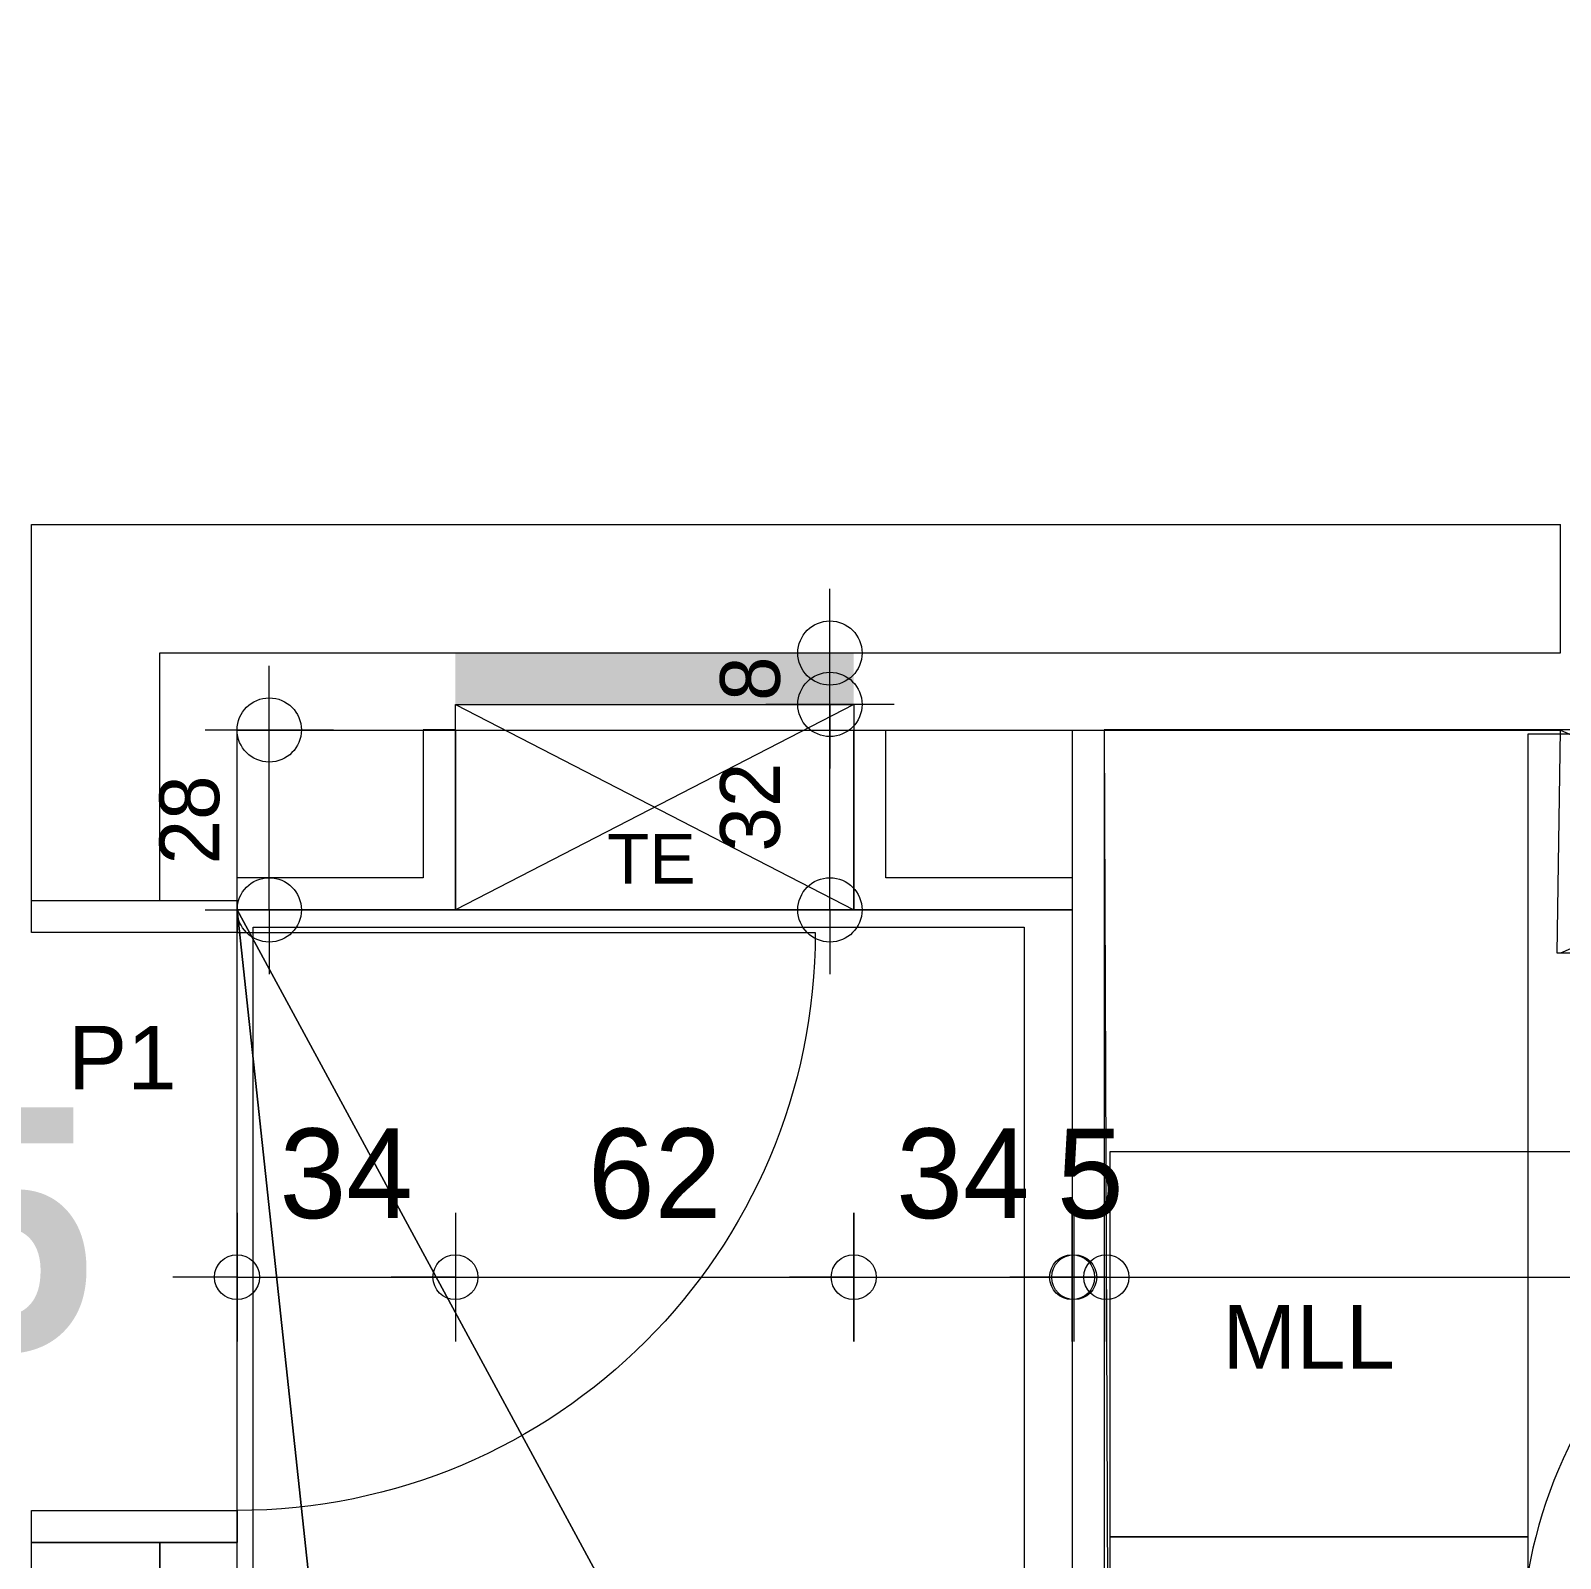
# Model space of a CAD drawing. Header units: metres. Extents: x -30.4 to 29.6, y -50.6 to 0.4.
# Drawn here: x -22.44 to -20.059, y -22.225 to -19.846 of the extents above; entities that cross this region are included whole.
import ezdxf
from ezdxf.enums import TextEntityAlignment as Align
from ezdxf.lldxf.tags import DXFTag

# ---------------------------------------------------------------- set-up
doc = ezdxf.new("R2010")
doc.units = ezdxf.units.M
doc.header["$MEASUREMENT"] = 0
for name, color, linetype in [('Calque commun', 7, 'Continuous'), ('Calque7', 7, 'Continuous'), ('Textes', 7, 'Continuous')]:
    doc.layers.add(name, color=color, linetype=linetype)
doc.styles.add('Arial18', font='arial.ttf', dxfattribs={"height": 0.077313})
doc.styles.add('Arial4', font='arial.ttf', dxfattribs={"height": 0.098961})
doc.styles.add('Century Gothic', font='GOTHIC.TTF', dxfattribs={"height": 0.139636})
doc.styles.add('Century Gothic16', font='GOTHIC.TTF', dxfattribs={"height": 0.09309})
doc.styles.add('Century Gothic2', font='GOTHICB.TTF', dxfattribs={"height": 0.378481})
tags = doc.linetypes.add('HIDDEN', pattern=[0.375, 0.25, -0.125]).pattern_tags.tags
tags[6:7] = [DXFTag(74, 4), DXFTag(75, 0), DXFTag(340, '0'), DXFTag(46, 1.0), DXFTag(50, 0.0), DXFTag(44, 0.0), DXFTag(45, 0.0)]
tags[4:5] = [DXFTag(74, 4), DXFTag(75, 0), DXFTag(340, '0'), DXFTag(46, 1.0), DXFTag(50, 0.0), DXFTag(44, 0.0), DXFTag(45, 0.0)]
tags = doc.linetypes.add('HIDDEN2', pattern=[0.1875, 0.125, -0.0625]).pattern_tags.tags
tags[6:7] = [DXFTag(74, 4), DXFTag(75, 0), DXFTag(340, '0'), DXFTag(46, 1.0), DXFTag(50, 0.0), DXFTag(44, 0.0), DXFTag(45, 0.0)]
tags[4:5] = [DXFTag(74, 4), DXFTag(75, 0), DXFTag(340, '0'), DXFTag(46, 1.0), DXFTag(50, 0.0), DXFTag(44, 0.0), DXFTag(45, 0.0)]

# ---------------------------------------------------------------- blocks, each defined once
blk = doc.blocks.new('Block26342')
at = {"layer": 'Calque commun', "color": 7, "linetype": 'Continuous', "lineweight": 18}
for p, q in [((-22.4388, -21.2006), (-22.4388, -20.6153)), ((-22.4388, -24.5098), (-22.4388, -22.2006))]:
    blk.add_line(p, q, dxfattribs=at)
at = {"layer": 'Calque commun', "color": 7, "linetype": 'Continuous', "lineweight": 9}
for p, q in [((-22.2388, -21.2006), (-22.2388, -20.8153)), ((-22.1188, -21.2006), (-22.1188, -20.9353)), ((-22.2388, -24.5098), (-22.2388, -22.2006)), ((-22.1188, -24.5098), (-22.1188, -22.2006))]:
    blk.add_line(p, q, dxfattribs=at)
blk = doc.blocks.new('@PRES_1_$$_1-4')
at = {"layer": 'Calque commun', "color": 5, "linetype": 'Continuous', "lineweight": 9}
blk.add_line((0.05, 0.32), (0.05, 1.22), dxfattribs=at)
at = {"layer": 'Calque commun', "color": 5, "linetype": 'Continuous', "lineweight": 9, "extrusion": (0, 0, -1)}
blk.add_arc((-0.05, 0.32), 0.9, 90, 180, dxfattribs=at)
at = {"layer": 'Calque commun', "color": 5, "linetype": 'Continuous', "lineweight": 9}
mesh = blk.add_polyface(dxfattribs=at)
corners = [(0, 0), (0, 0.32), (0.05, 0.32), (0.05, 0)]
mesh.append_faces([[corners[k] for k in face] for face in [(0, 1, 2, 3)]], dxfattribs={"color": 5})
mesh = blk.add_polyface(dxfattribs=at)
corners = [(0.95, 0), (0.95, 0.32), (1, 0.32), (1, 0)]
mesh.append_faces([[corners[k] for k in face] for face in [(0, 1, 2, 3)]], dxfattribs={"color": 5})
blk = doc.blocks.new('@PRES_1_$$_1-5')
at = {"layer": 'Calque commun', "color": 0, "linetype": 'ByBlock', "lineweight": -2}
blk.add_line((0, 0), (0, 0.32), dxfattribs=at)
blk = doc.blocks.new('@PRES_1_$$_1-6')
at = {"layer": 'Calque commun', "color": 0, "linetype": 'ByBlock', "lineweight": -2}
blk.add_line((0, 0), (0, 0.32), dxfattribs=at)
blk = doc.blocks.new('INTER_2D_COMB2')
at = {"layer": 'Calque7', "color": 0, "linetype": 'ByBlock', "lineweight": -2}
blk.add_blockref('@PRES_1_$$_1-4', (0, 0), dxfattribs=at)
at = {"layer": 'Calque7', "color": 7, "linetype": 'Continuous', "lineweight": 9}
blk.add_blockref('@PRES_1_$$_1-5', (0, 0), dxfattribs=at)
at = {"layer": 'Calque7', "color": 7, "linetype": 'Continuous', "lineweight": 9, "extrusion": (0, 0, -1), "xscale": -1, "yscale": -1, "zscale": -1, "rotation": -180}
blk.add_blockref('@PRES_1_$$_1-6', (-1, 0), dxfattribs=at)
blk = doc.blocks.new('PLACED_COMB2')
at = {"layer": 'Calque7', "color": 0, "linetype": 'ByBlock', "lineweight": -2}
blk.add_blockref('INTER_2D_COMB2', (0, 0), dxfattribs=at)
blk = doc.blocks.new('Block29659')
at = {"layer": 'Calque commun', "color": 7, "linetype": 'Continuous', "lineweight": 18}
blk.add_line((-22.4388, -20.6153), (-20.0588, -20.6153), dxfattribs=at)
at = {"layer": 'Calque commun', "color": 7, "linetype": 'Continuous', "lineweight": 9}
for p, q in [((-22.2388, -20.8153), (-20.0588, -20.8153)), ((-22.1188, -20.9353), (-20.0588, -20.9353))]:
    blk.add_line(p, q, dxfattribs=at)
blk = doc.blocks.new('XMODULE1PG29')
at = {"layer": 'Calque commun', "color": 5, "linetype": 'Continuous', "lineweight": 9}
blk.add_arc((0, 0), 0.5, 0, 359.9994, dxfattribs=at)
blk = doc.blocks.new('XMODULE1PG30')
at = {"layer": 'Calque commun', "color": 5, "linetype": 'Continuous', "lineweight": 9}
blk.add_arc((0, 0), 0.5, 0, 359.9994, dxfattribs=at)
blk = doc.blocks.new('DimLine53468')
at = {"layer": 'Calque commun', "color": 5, "linetype": 'Continuous', "lineweight": 9}
for p, q in [((8.2748, -16.9433), (8.2748, -16.7433)), ((10.8215, -16.9433), (10.8215, -16.7433)), ((8.2748, -16.8433), (8.1748, -16.8433)), ((8.2748, -16.8433), (10.8215, -16.8433)), ((10.8215, -16.8433), (10.9215, -16.8433))]:
    blk.add_line(p, q, dxfattribs=at)
at = {"layer": 'Calque commun', "color": 5, "linetype": 'Continuous', "lineweight": 9, "extrusion": (0, 0, -1), "xscale": 0.07000000029802322, "yscale": 0.07000000029802322, "zscale": 0.07000000029802322}
for name, p in [('XMODULE1PG29', (-8.2748, -16.8433)), ('XMODULE1PG30', (-10.8215, -16.8433))]:
    blk.add_blockref(name, p, dxfattribs=at)
at = {"layer": 'Calque commun', "color": 5, "linetype": 'Continuous', "lineweight": 9, "style": 'Century Gothic'}
blk.add_text('255', height=0.13964, dxfattribs=at).set_placement((9.5482, -16.7933), align=Align.BOTTOM_CENTER)
blk = doc.blocks.new('XMODULE1PG31')
at = {"layer": 'Calque commun', "color": 5, "linetype": 'Continuous', "lineweight": 9}
blk.add_arc((0, 0), 0.5, 0, 359.9994, dxfattribs=at)
blk = doc.blocks.new('XMODULE1PG32')
at = {"layer": 'Calque commun', "color": 5, "linetype": 'Continuous', "lineweight": 9}
blk.add_arc((0, 0), 0.5, 0, 359.9994, dxfattribs=at)
blk = doc.blocks.new('DimLine53476')
at = {"layer": 'Calque commun', "color": 5, "linetype": 'Continuous', "lineweight": 9}
for p, q in [((8.2248, -16.9433), (8.2248, -16.7433)), ((8.2748, -16.9433), (8.2748, -16.7433)), ((8.2248, -16.8433), (8.1248, -16.8433)), ((8.2248, -16.8433), (8.2748, -16.8433)), ((8.2748, -16.8433), (8.3748, -16.8433))]:
    blk.add_line(p, q, dxfattribs=at)
at = {"layer": 'Calque commun', "color": 5, "linetype": 'Continuous', "lineweight": 9, "extrusion": (0, 0, -1), "xscale": 0.07000000029802322, "yscale": 0.07000000029802322, "zscale": 0.07000000029802322}
for name, p in [('XMODULE1PG31', (-8.2248, -16.8433)), ('XMODULE1PG32', (-8.2748, -16.8433))]:
    blk.add_blockref(name, p, dxfattribs=at)
at = {"layer": 'Calque commun', "color": 5, "linetype": 'Continuous', "lineweight": 9, "style": 'Century Gothic'}
blk.add_text('5', height=0.1396, dxfattribs=at).set_placement((8.2498, -16.7933), align=Align.BOTTOM_CENTER)
blk = doc.blocks.new('60x65')
at = {"layer": 'Calque commun', "color": 7, "linetype": 'HIDDEN', "lineweight": 9}
mesh = blk.add_polyface(dxfattribs=at)
corners = [(0, 0.6), (0.65, 0.6), (0.65, 0), (0, 0)]
mesh.append_faces([[corners[k] for k in face] for face in [(0, 1, 2, 3)]], dxfattribs={"color": 7})
blk = doc.blocks.new('XMODULE1PG61')
at = {"layer": 'Calque commun', "color": 5, "linetype": 'Continuous', "lineweight": 9}
blk.add_arc((0, 0), 0.5, 0, 359.9994, dxfattribs=at)
blk = doc.blocks.new('XMODULE1PG62')
at = {"layer": 'Calque commun', "color": 5, "linetype": 'Continuous', "lineweight": 9}
blk.add_arc((0, 0), 0.5, 0, 359.9994, dxfattribs=at)
blk = doc.blocks.new('DimLine60995')
at = {"layer": 'Calque commun', "color": 5, "linetype": 'Continuous', "lineweight": 9}
for p, q in [((6.9717, -15.9912), (6.9717, -15.8912)), ((6.8717, -15.9912), (7.0717, -15.9912)), ((6.9717, -16.2714), (6.9717, -15.9912)), ((6.8717, -16.2714), (7.0717, -16.2714)), ((6.9717, -16.2714), (6.9717, -16.3714))]:
    blk.add_line(p, q, dxfattribs=at)
at = {"layer": 'Calque commun', "color": 5, "linetype": 'Continuous', "lineweight": 9, "extrusion": (0, 0, -1), "xscale": -0.1000000014901161, "yscale": -0.1000000014901161, "zscale": -0.1000000014901161, "rotation": -90.00000000000001}
for name, p in [('XMODULE1PG62', (-6.9717, -15.9912)), ('XMODULE1PG61', (-6.9717, -16.2714))]:
    blk.add_blockref(name, p, dxfattribs=at)
at = {"layer": 'Calque commun', "color": 5, "linetype": 'Continuous', "lineweight": 9, "style": 'Century Gothic16'}
blk.add_text('28', height=0.09309, rotation=90, dxfattribs=at).set_placement((6.9217, -16.1313), align=Align.BOTTOM_CENTER)
blk = doc.blocks.new('XMODULE1PG63')
at = {"layer": 'Calque commun', "color": 5, "linetype": 'Continuous', "lineweight": 9}
blk.add_arc((0, 0), 0.5, 0, 359.9994, dxfattribs=at)
blk = doc.blocks.new('XMODULE1PG64')
at = {"layer": 'Calque commun', "color": 5, "linetype": 'Continuous', "lineweight": 9}
blk.add_arc((0, 0), 0.5, 0, 359.9994, dxfattribs=at)
blk = doc.blocks.new('DimLine61001')
at = {"layer": 'Calque commun', "color": 5, "linetype": 'Continuous', "lineweight": 9}
for p, q in [((7.8815, -16.7433), (7.8815, -16.9433)), ((8.2215, -16.9433), (8.2215, -16.7433)), ((7.8815, -16.8433), (7.7815, -16.8433)), ((7.8815, -16.8433), (8.2215, -16.8433)), ((8.2215, -16.8433), (8.3215, -16.8433))]:
    blk.add_line(p, q, dxfattribs=at)
at = {"layer": 'Calque commun', "color": 5, "linetype": 'Continuous', "lineweight": 9, "extrusion": (0, 0, -1), "xscale": -0.07000000029802322, "yscale": -0.07000000029802322, "zscale": -0.07000000029802322, "rotation": -180}
for name, p in [('XMODULE1PG63', (-7.8815, -16.8433)), ('XMODULE1PG64', (-8.2215, -16.8433))]:
    blk.add_blockref(name, p, dxfattribs=at)
at = {"layer": 'Calque commun', "color": 5, "linetype": 'Continuous', "lineweight": 9, "style": 'Century Gothic'}
blk.add_text('34', height=0.13964, dxfattribs=at).set_placement((8.0515, -16.7933), align=Align.BOTTOM_CENTER)
blk = doc.blocks.new('XMODULE1PG65')
at = {"layer": 'Calque commun', "color": 5, "linetype": 'Continuous', "lineweight": 9}
blk.add_arc((0, 0), 0.5, 0, 359.9994, dxfattribs=at)
blk = doc.blocks.new('XMODULE1PG66')
at = {"layer": 'Calque commun', "color": 5, "linetype": 'Continuous', "lineweight": 9}
blk.add_arc((0, 0), 0.5, 0, 359.9994, dxfattribs=at)
blk = doc.blocks.new('DimLine61013')
at = {"layer": 'Calque commun', "color": 5, "linetype": 'Continuous', "lineweight": 9}
for p, q in [((7.2615, -16.7433), (7.2615, -16.9433)), ((7.8815, -16.9433), (7.8815, -16.7433)), ((7.2615, -16.8433), (7.1615, -16.8433)), ((7.2615, -16.8433), (7.8815, -16.8433)), ((7.8815, -16.8433), (7.9815, -16.8433))]:
    blk.add_line(p, q, dxfattribs=at)
at = {"layer": 'Calque commun', "color": 5, "linetype": 'Continuous', "lineweight": 9, "extrusion": (0, 0, -1), "xscale": -0.07000000029802322, "yscale": -0.07000000029802322, "zscale": -0.07000000029802322, "rotation": -180}
for name, p in [('XMODULE1PG65', (-7.2615, -16.8433)), ('XMODULE1PG66', (-7.8815, -16.8433))]:
    blk.add_blockref(name, p, dxfattribs=at)
at = {"layer": 'Calque commun', "color": 5, "linetype": 'Continuous', "lineweight": 9, "style": 'Century Gothic'}
blk.add_text('62', height=0.13964, dxfattribs=at).set_placement((7.5715, -16.7933), align=Align.BOTTOM_CENTER)
blk = doc.blocks.new('XMODULE1PG67')
at = {"layer": 'Calque commun', "color": 5, "linetype": 'Continuous', "lineweight": 9}
blk.add_arc((0, 0), 0.5, 0, 359.9994, dxfattribs=at)
blk = doc.blocks.new('XMODULE1PG68')
at = {"layer": 'Calque commun', "color": 5, "linetype": 'Continuous', "lineweight": 9}
blk.add_arc((0, 0), 0.5, 0, 359.9994, dxfattribs=at)
blk = doc.blocks.new('DimLine61019')
at = {"layer": 'Calque commun', "color": 5, "linetype": 'Continuous', "lineweight": 9}
for p, q in [((6.9215, -16.7433), (6.9215, -16.9433)), ((7.2615, -16.7433), (7.2615, -16.9433)), ((6.9215, -16.8433), (6.8215, -16.8433)), ((6.9215, -16.8433), (7.2615, -16.8433)), ((7.2615, -16.8433), (7.3615, -16.8433))]:
    blk.add_line(p, q, dxfattribs=at)
at = {"layer": 'Calque commun', "color": 5, "linetype": 'Continuous', "lineweight": 9, "extrusion": (0, 0, -1), "xscale": -0.07000000029802322, "yscale": -0.07000000029802322, "zscale": -0.07000000029802322, "rotation": -180}
for name, p in [('XMODULE1PG67', (-6.9215, -16.8433)), ('XMODULE1PG68', (-7.2615, -16.8433))]:
    blk.add_blockref(name, p, dxfattribs=at)
at = {"layer": 'Calque commun', "color": 5, "linetype": 'Continuous', "lineweight": 9, "style": 'Century Gothic'}
blk.add_text('34', height=0.13964, dxfattribs=at).set_placement((7.0915, -16.7933), align=Align.BOTTOM_CENTER)
blk = doc.blocks.new('XMODULE1PG69')
at = {"layer": 'Calque commun', "color": 5, "linetype": 'Continuous', "lineweight": 9}
blk.add_arc((0, 0), 0.5, 0, 359.9994, dxfattribs=at)
blk = doc.blocks.new('XMODULE1PG70')
at = {"layer": 'Calque commun', "color": 5, "linetype": 'Continuous', "lineweight": 9}
blk.add_arc((0, 0), 0.5, 0, 359.9994, dxfattribs=at)
blk = doc.blocks.new('DimLine61036')
at = {"layer": 'Calque commun', "color": 5, "linetype": 'Continuous', "lineweight": 9}
for p, q in [((7.8445, -15.9514), (7.8445, -15.8514)), ((7.9445, -15.9514), (7.7445, -15.9514)), ((7.8445, -16.2714), (7.8445, -15.9514)), ((7.9445, -16.2714), (7.7445, -16.2714)), ((7.8445, -16.2714), (7.8445, -16.3714))]:
    blk.add_line(p, q, dxfattribs=at)
at = {"layer": 'Calque commun', "color": 5, "linetype": 'Continuous', "lineweight": 9, "extrusion": (0, 0, -1), "xscale": -0.1000000014901161, "yscale": -0.1000000014901161, "zscale": -0.1000000014901161, "rotation": -90.00000000000001}
for name, p in [('XMODULE1PG70', (-7.8445, -15.9514)), ('XMODULE1PG69', (-7.8445, -16.2714))]:
    blk.add_blockref(name, p, dxfattribs=at)
at = {"layer": 'Calque commun', "color": 5, "linetype": 'Continuous', "lineweight": 9, "style": 'Century Gothic16'}
blk.add_text('32', height=0.09309, rotation=90, dxfattribs=at).set_placement((7.7945, -16.1114), align=Align.BOTTOM_CENTER)
blk = doc.blocks.new('XMODULE1PG71')
at = {"layer": 'Calque commun', "color": 5, "linetype": 'Continuous', "lineweight": 9}
blk.add_arc((0, 0), 0.5, 0, 359.9994, dxfattribs=at)
blk = doc.blocks.new('XMODULE1PG72')
at = {"layer": 'Calque commun', "color": 5, "linetype": 'Continuous', "lineweight": 9}
blk.add_arc((0, 0), 0.5, 0, 359.9994, dxfattribs=at)
blk = doc.blocks.new('DimLine61042')
at = {"layer": 'Calque commun', "color": 5, "linetype": 'Continuous', "lineweight": 9}
for p, q in [((7.8445, -15.8714), (7.8445, -15.7714)), ((7.9445, -15.8714), (7.7445, -15.8714)), ((7.8445, -15.9514), (7.8445, -15.8714)), ((7.9445, -15.9514), (7.7445, -15.9514)), ((7.8445, -15.9514), (7.8445, -16.0514))]:
    blk.add_line(p, q, dxfattribs=at)
at = {"layer": 'Calque commun', "color": 5, "linetype": 'Continuous', "lineweight": 9, "extrusion": (0, 0, -1), "xscale": -0.1000000014901161, "yscale": -0.1000000014901161, "zscale": -0.1000000014901161, "rotation": -90.00000000000001}
for name, p in [('XMODULE1PG72', (-7.8445, -15.8714)), ('XMODULE1PG71', (-7.8445, -15.9514))]:
    blk.add_blockref(name, p, dxfattribs=at)
at = {"layer": 'Calque commun', "color": 5, "linetype": 'Continuous', "lineweight": 9, "style": 'Century Gothic16'}
blk.add_text('8', height=0.0931, rotation=90, dxfattribs=at).set_placement((7.7945, -15.9114), align=Align.BOTTOM_CENTER)
blk = doc.blocks.new('120x220')
at = {"layer": 'Calque commun', "color": 7, "linetype": 'HIDDEN', "lineweight": 9}
mesh = blk.add_polyface(dxfattribs=at)
corners = [(0, 2.2), (0, 0), (1.2, 0), (1.2, 2.2)]
mesh.append_faces([[corners[k] for k in face] for face in [(0, 1, 2, 3)]], dxfattribs={"color": 7})
blk = doc.blocks.new('te 62x32')
at = {"layer": 'Calque commun', "color": 1, "linetype": 'Continuous', "lineweight": 18}
for p, q in [((0, 0.32), (0.62, 0)), ((0.62, 0.32), (0, 0))]:
    blk.add_line(p, q, dxfattribs=at)
at = {"layer": 'Textes', "color": 5, "linetype": 'ByBlock', "lineweight": -2, "style": 'Arial18'}
blk.add_text('TE', height=0.07731, dxfattribs=at).set_placement((0.2358, 0.0178), align=Align.BOTTOM_LEFT)
at = {"layer": 'Calque commun', "color": 1, "linetype": 'Continuous', "lineweight": 18}
mesh = blk.add_polyface(dxfattribs=at)
corners = [(0, 0.32), (0.62, 0.32), (0.62, 0), (0, 0)]
mesh.append_faces([[corners[k] for k in face] for face in [(0, 1, 2, 3)]], dxfattribs={"color": 1})
blk = doc.blocks.new('XMODULE1PG73')
at = {"layer": 'Calque commun', "color": 15, "linetype": 'Continuous', "lineweight": 18}
for p, q in [((7.2115, -15.9912), (7.2115, -16.2214)), ((7.2615, -15.9912), (7.2115, -15.9912)), ((7.2615, -15.9912), (7.2615, -16.2714)), ((7.8815, -16.2714), (7.8815, -15.9914)), ((7.8815, -15.9914), (7.9315, -15.9914)), ((7.9315, -16.2214), (7.9315, -15.9914)), ((8.2216, -15.9914), (8.2215, -18.6712)), ((8.2216, -15.9914), (8.2716, -15.9914)), ((8.2716, -15.9914), (8.2715, -18.6712)), ((7.2115, -16.2214), (6.9215, -16.2214)), ((6.9215, -16.2714), (6.9215, -16.2214)), ((8.2215, -16.2214), (7.9315, -16.2214)), ((7.2615, -16.2714), (6.9215, -16.2714)), ((8.2215, -16.2714), (7.8815, -16.2714))]:
    blk.add_line(p, q, dxfattribs=at)
at = {"layer": 'Calque commun', "color": 7, "linetype": 'HIDDEN', "lineweight": 9}
blk.add_arc((9.6696, -17.4349), 0.75, 270, 269.9994, dxfattribs=at)
at = {"layer": 'Calque commun', "color": 91, "linetype": 'Continuous', "lineweight": 9}
blk.add_trace([(7.8815, -15.9514), (7.8815, -15.8714), (7.2616, -15.9514), (7.2616, -15.8714)], dxfattribs=at)
at = {"layer": 'Calque commun', "color": 5, "linetype": 'Continuous', "lineweight": 9}
for name in ['DimLine61042', 'DimLine61036', 'DimLine60995', 'DimLine61019', 'DimLine61013', 'DimLine61001', 'DimLine53476', 'DimLine53468']:
    blk.add_blockref(name, (0, 0), dxfattribs=at)
at = {"layer": 'Calque commun', "color": 0, "linetype": 'ByBlock', "lineweight": -2}
for name, p in [('te 62x32', (7.2616, -16.2714)), ('60x65', (8.2807, -17.2475)), ('60x65', (8.2807, -17.8475))]:
    blk.add_blockref(name, p, dxfattribs=at)
at = {"layer": 'Calque commun', "color": 0, "linetype": 'ByBlock', "lineweight": -2, "extrusion": (0, 0, -1), "xscale": -1, "yscale": -1, "zscale": -1}
for name, p, rotation in [('60x65', (-8.9307, -16.6475), -90), ('120x220', (-8.1469, -18.4985), -180)]:
    blk.add_blockref(name, p, dxfattribs=dict(at, rotation=rotation))
at = {"layer": 'Textes', "color": 5, "linetype": 'ByBlock', "lineweight": -2, "style": 'Arial4'}
blk.add_text('MLL', height=0.09896, dxfattribs=at).set_placement((8.7243, -17.0153), align=Align.BOTTOM_RIGHT)
at = {"layer": 'Calque commun', "color": 9, "linetype": 'Continuous', "lineweight": 9}
mesh = blk.add_polyface(dxfattribs=at)
corners = [(10.8215, -18.6712), (10.8215, -15.9912), (8.2716, -15.9912), (8.2816, -18.6712)]
mesh.append_faces([[corners[k] for k in face] for face in [(0, 1, 2, 3)]], dxfattribs={"color": 9})
mesh = blk.add_polyface(dxfattribs=at)
corners = [(8.2215, -16.2714), (8.2215, -18.6712), (6.9215, -16.2714), (7.2216, -19.6158), (6.8815, -24.3512), (6.8815, -19.6158), (10.5815, -20.5513), (7.2216, -19.0635), (10.8615, -20.6013), (12.8815, -24.3512), (10.8615, -19.5712), (10.5815, -19.6512), (11.7015, -18.6712), (11.7015, -19.5712), (12.8815, -20.6013), (10.8615, -20.5513), (10.8615, -19.6512), (6.9215, -19.0635)]
mesh.append_faces([[corners[k] for k in face] for face in [(3, 4, 5)]], dxfattribs={"vtx0": -1, "color": 9})
mesh.append_faces([[corners[k] for k in face] for face in [(4, 6, 9)]], dxfattribs={"vtx0": -1, "vtx1": -1, "color": 9})
mesh.append_faces([[corners[k] for k in face] for face in [(3, 1, 6), (6, 8, 9), (10, 11, 12), (1, 7, 2), (3, 6, 4)]], dxfattribs={"vtx0": -1, "vtx1": -1, "vtx2": -1, "color": 9})
mesh.append_faces([[corners[k] for k in face] for face in [(1, 11, 6)]], dxfattribs={"vtx0": -1, "vtx2": -1, "color": 9})
mesh.append_faces([[corners[k] for k in face] for face in [(0, 1, 2), (13, 10, 12)]], dxfattribs={"vtx1": -1, "color": 9})
mesh.append_faces([[corners[k] for k in face] for face in [(3, 7, 1), (1, 12, 11)]], dxfattribs={"vtx1": -1, "vtx2": -1, "color": 9})
mesh.append_faces([[corners[k] for k in face] for face in [(8, 14, 9), (6, 15, 8), (10, 16, 11), (7, 17, 2)]], dxfattribs={"vtx2": -1, "color": 9})

msp = doc.modelspace()

# ---------------------------------------------------------------- linework, layer by layer
at = {"layer": 'Calque commun', "color": 12, "linetype": 'Continuous', "lineweight": 18}
for p, q in [((-20.0588, -20.8153), (-20.0588, -20.6153)), ((-22.2388, -20.8155), (-20.0588, -20.8153)), ((-22.4388, -21.2006), (-22.2388, -21.2006)), ((-22.4388, -22.2006), (-22.2788, -22.2006)), ((-22.2788, -22.2006), (-22.2188, -22.2006)), ((-22.2188, -22.2006), (-22.2788, -22.2006)), ((-22.2788, -22.2006), (-22.2388, -22.2006)), ((-22.2388, -22.2006), (-22.2388, -24.5098))]:
    msp.add_line(p, q, dxfattribs=at)
at = {"layer": 'Calque commun', "color": 21, "linetype": 'HIDDEN2', "lineweight": 9, "flags": 128}
msp.add_lwpolyline([(-19.2588, -20.9353), (-19.2638, -21.2828), (-20.0638, -21.2828), (-20.0588, -20.9353), (-19.2638, -21.2828), (-19.2588, -20.9353), (-20.0588, -21.2828)], dxfattribs=at)

# ---------------------------------------------------------------- block references
at = {"layer": 'Calque commun', "color": 0, "linetype": 'ByBlock', "lineweight": -2}
for name, p in [('Block26342', (0, 0)), ('Block29659', (0, 0)), ('XMODULE1PG73', (-29.0404, -4.944))]:
    msp.add_blockref(name, p, dxfattribs=at)
at = {"layer": 'Calque commun', "color": 0, "linetype": 'ByBlock', "lineweight": -2, "rotation": -90.00000000000001}
msp.add_blockref('PLACED_COMB2', (-22.4388, -21.2006), dxfattribs=at)

# ---------------------------------------------------------------- texts
at = {"layer": 'Textes', "color": 5, "linetype": 'ByBlock', "lineweight": -2}
for s, height, style, p in [('P1', 0.09896, 'Arial4', (-22.3821, -21.5247)), ('15', 0.37848, 'Century Gothic2', (-22.9021, -22.015))]:
    msp.add_text(s, height=height, dxfattribs=dict(at, style=style)).set_placement(p, align=Align.BOTTOM_LEFT)

# ---------------------------------------------------------------- meshes
at = {"layer": 'Calque commun', "color": 7, "linetype": 'Continuous', "lineweight": 9}
mesh = msp.add_polyface(dxfattribs=at)
corners = [(29.6021, -8.6275), (-30.3979, -8.6275), (-30.3979, -50.6275), (29.6021, -50.6275)]
mesh.append_faces([[corners[k] for k in face] for face in [(0, 1, 2, 3)]], dxfattribs={"color": 7})

doc.saveas('drawing.dxf')
